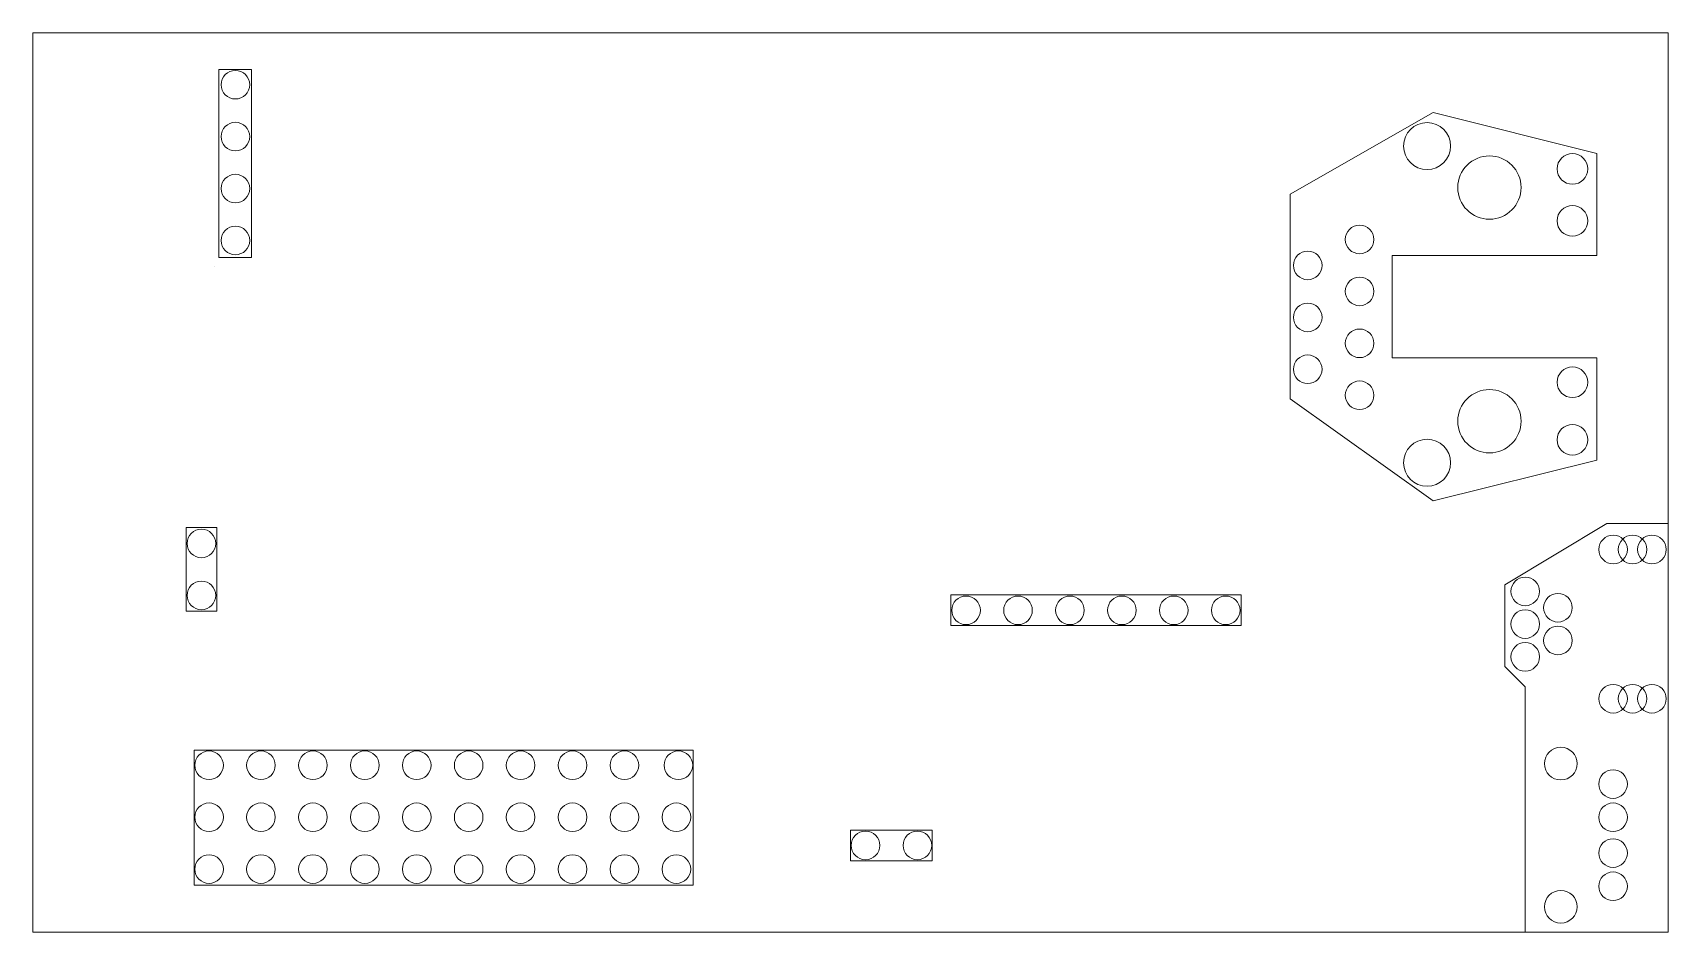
# Model space of a CAD drawing. Header units: millimetres. Extents: x 0 to 80, y -44 to 0.
import ezdxf

# ---------------------------------------------------------------- set-up
doc = ezdxf.new("R2010")
doc.units = ezdxf.units.MM
doc.layers.add('cut', color=1, linetype='Continuous', lineweight=0, true_color=0xff0000)
doc.layers.add('PCB', color=5, linetype='Continuous', lineweight=0, true_color=0x0000ff)

msp = doc.modelspace()

# ---------------------------------------------------------------- linework, layer by layer
at = {"layer": 'cut'}
for points in [[(9.1, -1.8), (10.7, -1.8), (10.7, -11), (9.1, -11)], [(76.5, -20.9), (68.5, -22.9), (61.5, -17.9), (61.5, -7.9), (68.5, -3.9), (76.5, -5.9), (76.5, -10.9), (66.5, -10.9), (66.5, -15.9), (76.5, -15.9)], [(80, -24), (77, -24), (72, -27), (72, -31), (73, -32), (72.999, -44), (80, -44)], [(7.5, -24.2), (9, -24.2), (9, -28.3), (7.5, -28.3)], [(44.9, -27.5), (59.1, -27.5), (59.1, -29), (44.9, -29)], [(7.9, -35.1), (32.3, -35.1), (32.3, -41.7), (7.9, -41.7)], [(40, -39), (44, -39), (44, -40.5), (40, -40.5)]]:
    msp.add_lwpolyline(points, close=True, dxfattribs=at)
at = {"layer": 'PCB'}
for p, q in [((-0.003, 0), (0.003, 0)), ((0, 0.003), (0, -0.003)), ((80, 0), (0, 0)), ((0, 0), (0, -44)), ((80, -44), (80, 0)), ((8.89, -11.43), (8.89, -11.43)), ((8.89, -11.43), (8.89, -11.43)), ((0, -44), (80, -44))]:
    msp.add_line(p, q, dxfattribs=at)
for centre, radius in [((0.002, -0.001), 0.00167), ((9.91, -2.54), 0.7), ((9.91, -5.08), 0.7), ((68.202, -5.541), 1.15), ((71.252, -7.571), 1.55), ((75.312, -6.661), 0.75), ((9.91, -7.62), 0.7), ((75.312, -9.201), 0.75), ((9.91, -10.16), 0.7), ((64.902, -10.111), 0.7), ((62.362, -11.381), 0.7), ((64.902, -12.651), 0.7), ((62.362, -13.921), 0.7), ((64.902, -15.191), 0.7), ((62.362, -16.461), 0.7), ((75.312, -17.096), 0.75), ((64.902, -17.731), 0.7), ((71.252, -19.001), 1.55), ((75.312, -19.911), 0.75), ((68.202, -21.031), 1.15), ((8.251, -24.981), 0.7), ((77.302, -25.276), 0.7), ((78.252, -25.276), 0.7), ((79.202, -25.276), 0.7), ((8.251, -27.521), 0.7), ((73.001, -27.325), 0.7), ((45.652, -28.251), 0.7), ((48.192, -28.251), 0.7), ((50.732, -28.251), 0.7), ((53.272, -28.251), 0.7), ((55.812, -28.251), 0.7), ((58.352, -28.251), 0.7), ((74.601, -28.125), 0.7), ((73.001, -28.926), 0.7), ((74.601, -29.726), 0.7), ((73.001, -30.526), 0.7), ((77.302, -32.576), 0.7), ((78.252, -32.576), 0.7), ((79.202, -32.576), 0.7), ((8.622, -35.831), 0.7), ((11.162, -35.831), 0.7), ((13.702, -35.831), 0.7), ((16.242, -35.831), 0.7), ((18.782, -35.831), 0.7), ((21.322, -35.831), 0.7), ((23.862, -35.831), 0.7), ((26.402, -35.831), 0.7), ((28.942, -35.831), 0.7), ((31.582, -35.831), 0.7), ((74.742, -35.751), 0.8), ((77.3, -36.749), 0.7), ((8.622, -38.371), 0.7), ((11.162, -38.371), 0.7), ((13.702, -38.371), 0.7), ((16.242, -38.371), 0.7), ((18.782, -38.371), 0.7), ((21.322, -38.371), 0.7), ((23.862, -38.371), 0.7), ((26.402, -38.371), 0.7), ((28.942, -38.371), 0.7), ((31.482, -38.371), 0.7), ((77.3, -38.374), 0.7), ((40.732, -39.751), 0.7), ((43.272, -39.751), 0.7), ((77.3, -40.124), 0.7), ((8.622, -40.911), 0.7), ((11.162, -40.911), 0.7), ((13.702, -40.911), 0.7), ((16.242, -40.911), 0.7), ((18.782, -40.911), 0.7), ((21.322, -40.911), 0.7), ((23.862, -40.911), 0.7), ((26.402, -40.911), 0.7), ((28.942, -40.911), 0.7), ((31.482, -40.911), 0.7), ((77.3, -41.75), 0.7), ((74.742, -42.751), 0.8)]:
    msp.add_circle(centre, radius, dxfattribs=at)

doc.saveas('drawing.dxf')
